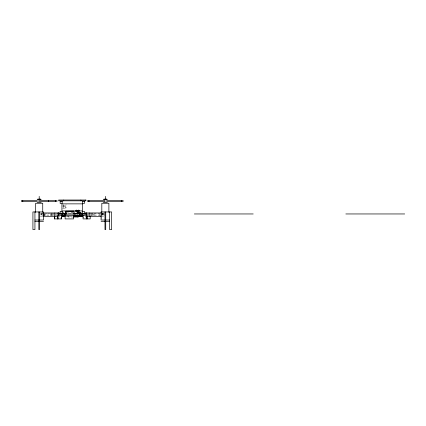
<?xml version="1.0" encoding="UTF-8"?>
<svg xmlns="http://www.w3.org/2000/svg" width="426" height="426" viewBox="0 0 426 426"><rect width="100%" height="100%" fill="white"/><g stroke="black" fill="none" stroke-linecap="round" stroke-linejoin="round"><path stroke-width="0.32" stroke-dasharray="2.13 1.6" d="M58.777 217.244L59.278 216.232L58.99 216.232M37.786 200.63L38.436 200.63M106.122 200.63L106.777 200.63M37.786 201.636L38.436 201.636M106.122 201.636L106.777 201.636M62.989 205.88L66.019 205.88L66.019 204.501M62.989 206.386L66.019 206.386L66.019 208L62.989 208M62.531 208.405L65.561 208.405L65.561 204.507M71.472 212.75L73.086 212.75M66.925 212.952L68.746 212.952M71.02 212.952L72.558 212.952M69.805 213.149L71.323 213.149M68.24 213.453L72.734 213.453M54.294 213.756L41.87 213.756L41.87 215.678L43.692 215.678M55.71 213.756L56.498 213.756M88.065 213.756L88.848 213.958M90.264 213.756L102.693 213.756L102.693 215.678L100.264 215.678M42.999 213.958L54.352 213.958M55.71 213.958L57.041 213.958M86.265 213.958L89.002 213.958M90.568 213.958L101.558 213.958M42.999 215.476L54.352 215.476M55.662 215.476L58.064 215.476M86.494 215.476L89.007 215.476M90.568 215.476L101.558 215.476M66.957 216.28L67.713 216.28M85.567 216.232L85.275 216.232L85.78 217.244M40.316 216.483L42.611 216.483M65.923 216.483L68.24 216.483M69.358 216.483L72.638 216.483M101.516 216.483L104.242 216.483L104.242 212.952M73.288 216.988L68.24 216.988L68.24 215.977M103.715 212.952L103.715 216.483M103.209 212.952L103.209 216.483M102.741 212.952L102.741 216.483M102.32 212.952L102.32 216.483M101.952 212.952L101.952 216.483M101.819 212.925L101.819 219.395M101.707 213.958L101.707 215.476M99.418 213.958L99.418 215.476M94.061 213.958L94.061 215.476M93.267 213.538L93.267 215.897M92.692 212.952L92.692 215.897M91.92 213.958L91.92 215.476M90.956 213.538L90.956 215.897M88.592 213.958L88.592 215.476M87.431 213.958L87.431 215.476M68.756 215.977L68.756 216.988M55.971 213.958L55.971 215.476M54.288 212.952L54.294 215.897M53.601 213.538L53.601 215.897M52.643 213.958L52.643 215.476M51.865 212.952L51.865 215.897M51.296 213.538L51.296 215.897M50.497 213.958L50.497 215.476M45.14 213.958L45.14 215.476M44.426 213.958L44.426 215.476M44.299 213.756L44.299 215.678M42.238 212.952L42.238 216.483M41.817 212.952L41.817 216.483M41.349 212.952L41.349 216.483M40.848 212.952L40.848 216.483M63.559 204.501A0.809 0.809 0 0 1 62.782 205.854M62.782 206.413A0.809 0.809 0 0 1 63.799 207.19A0.809 0.809 0 0 1 62.782 207.973"/><path stroke-width="0.64" d="M54.352 216.046L54.358 218.911L61.498 218.911L61.493 217.244L61.999 216.232L61.924 213.958M65.966 214.113L65.966 211.184L65.966 214.113L73.948 214.113L73.948 211.184L65.966 211.184M73.948 211.184L66.121 211.333M37.69 199.112L40.72 199.112M103.843 199.112L106.873 199.112M38.276 199.416L40.135 199.416M104.429 199.416L106.622 199.416M37.184 199.618L41.226 199.618M103.337 199.618L107.373 199.618M21.3 200.63L37.28 200.63M38.814 200.63L57.111 200.63M87.452 200.63L104.961 200.63L104.961 201.636L87.452 201.636M106.862 200.63L123.258 200.63M21.3 201.636L37.28 201.636M38.814 201.636L57.111 201.636M106.862 201.636L123.258 201.636M37.184 202.648L41.226 202.648M103.337 202.648L107.373 202.648M78.714 212.547L80.008 212.547M43.042 212.952L59.438 212.952L59.438 213.958M63.495 212.952L62.484 212.952L62.484 213.958M76.68 212.952L78.011 212.952M101.479 212.952L85.12 212.952L85.12 213.958M66.397 213.149L65.641 213.149L65.641 213.958M73.661 213.149L74.875 213.149L74.875 213.958M74.502 213.453L76.318 213.453M76.169 213.655L75.588 213.655L75.663 213.958M78.895 213.655L79.401 213.958M63.495 213.756L64.502 213.958M66.121 213.756L65.109 213.958M73.794 213.756L74.806 213.756M80.562 213.756L82.378 213.958M57.787 213.958L66.397 213.958M73.661 213.958L86.909 213.958M194.336 213.958L253.204 213.958M345.837 213.958L404.7 213.958M57.787 215.476L86.776 215.476M63.399 215.678L64.406 215.476M74.992 215.678L75.796 215.678M81.073 215.678L80.061 215.476M82.085 215.678L83.091 215.678M65.087 215.78L65.29 215.476M75.003 215.977L74.044 215.977L74.044 215.476M75.434 215.977L77.452 215.977M77.58 215.977L79.603 215.977M61.706 216.232L61.999 216.232M81.739 216.28L80.983 216.28L80.983 215.476M43.042 216.483L58.016 216.483M73.293 216.483L82.905 216.483M101.212 216.483L86.547 216.483L86.547 212.952M73.288 216.988L78.347 216.988L78.347 215.977M61.498 217.244L61.206 217.244L61.216 218.911M83.352 217.244L82.559 216.232L82.569 215.476M34.911 220.018L43.495 220.018L43.495 211.94L32.919 211.94L32.919 229.614L34.937 229.614L34.937 211.94M104.796 220.018L101.063 220.018L101.063 211.94L111.644 211.94L111.644 229.614L109.626 229.614L109.626 211.94M105.355 220.018L109.647 220.018M34.911 221.536L43.495 221.536M101.063 221.536L104.892 221.536M105.355 221.536L109.647 221.536M121.783 200.63L121.783 201.636M108.891 212.281L108.891 203.255L101.819 203.255L101.819 212.281M105.733 211.94L105.733 229.614L104.977 229.614L104.977 211.94M105.355 196.386L105.355 199.416M90.2 216.046L90.211 218.911L83.059 218.911L83.059 217.244L82.569 216.232L82.852 216.232L82.852 215.476M89.694 212.952L89.694 216.483M88.933 200.63L88.933 201.636M87.208 216.046L87.208 218.911M86.851 216.046L86.851 218.911M86.419 213.958L83.816 213.958M86.494 215.476L86.494 218.911M86.35 212.952L86.35 213.756M85.834 212.952L85.834 213.958M83.491 213.453L83.491 213.958M82.761 213.958L82.761 213.655L82.559 213.958M82.633 213.958L82.633 215.476M82.378 213.453L82.378 211.333L84.401 211.333L84.401 213.453L82.277 213.453L82.277 213.958M82.085 215.476L82.085 216.483M82 213.958L82 213.655L81.797 213.958M81.622 213.958L81.622 213.655L81.116 213.958M81.121 215.476L81.121 215.977M81.052 213.958L81.036 212.446L77.575 212.446L77.575 213.453M81.073 215.476L81.073 216.483M80.865 200.023L80.865 200.832M80.818 215.476L80.818 215.78L80.312 215.476M80.695 215.476L80.716 215.977L80.216 215.977L80.216 215.476M80.493 215.476L80.493 215.78M80.306 213.958L80.306 213.655L79.806 213.958M80.131 213.453L80.131 213.958M79.997 212.952L79.997 213.958M79.854 213.958L79.875 216.483M78.112 212.446L78.112 213.453M77.883 213.958L77.883 213.655L77.378 213.958M77.836 215.977L77.836 216.988M76.978 213.655L76.978 213.958M75.791 213.655L75.791 213.958M75.029 213.958L75.029 213.655L74.832 213.958M74.992 215.476L74.992 216.483M74.667 213.149L74.667 213.958M73.591 215.476L73.591 218.911L65.109 218.911L65.087 215.476M65.716 212.952L65.716 213.958M65.38 213.958L65.38 213.655L64.874 213.958M65.178 215.476L65.178 216.483L63.639 216.483L63.639 215.476M64.96 213.958L64.96 213.453L64.454 213.453L64.454 213.958M64.789 215.476L64.331 215.78L64.331 215.476M64.704 213.958L64.704 215.476M63.98 215.476L64.028 215.78L63.778 215.476M63.825 215.476L63.825 215.78M63.698 200.023L63.698 200.832M63.772 213.958L63.772 213.149L63.016 213.149L63.016 213.958M63.399 215.476L63.399 216.483L62.388 216.483L62.388 215.476M63.192 213.958L61.472 213.958M60.748 213.958L58.138 213.958M58.724 212.952L58.724 213.958M58.213 212.952L58.213 213.756M58.016 212.952L58.074 218.911M57.718 216.046L57.718 218.911M57.361 216.046L57.361 218.911M55.63 200.63L55.63 201.636M54.863 212.952L54.863 216.483M54.709 216.046L54.714 218.911M48.489 200.63L48.489 201.636M43.441 212.952L43.441 216.483M42.738 212.281L42.738 203.255L35.667 203.255L35.667 212.281M39.581 211.94L39.581 229.614L38.825 229.614L38.825 211.94M39.203 196.386L39.203 199.416M22.78 200.63L22.78 201.636M85.914 200.023L58.644 200.023L58.644 200.832L85.914 200.832L85.914 200.023M62.18 201.333L60.162 201.333L60.162 203.458L62.18 203.458L62.18 201.333M84.401 201.333L82.378 201.333L82.378 203.458L84.401 203.458L84.401 201.333M82.633 203.862L61.93 203.862L61.93 210.929L82.633 210.929L82.633 203.862M62.18 211.333L60.162 211.333L60.162 213.453L62.18 213.453L62.18 211.333M64.587 215.78L64.587 215.476L64.534 215.78M76.068 211.631A0.809 0.809 0 0 0 77.282 210.929A0.809 0.809 0 0 0 76.068 210.231A0.809 0.809 0 0 0 76.068 211.631M78.022 211.498A0.809 0.809 0 0 0 79.374 211.136A0.809 0.809 0 0 0 78.384 210.151A0.809 0.809 0 0 0 78.022 211.498"/></g></svg>
